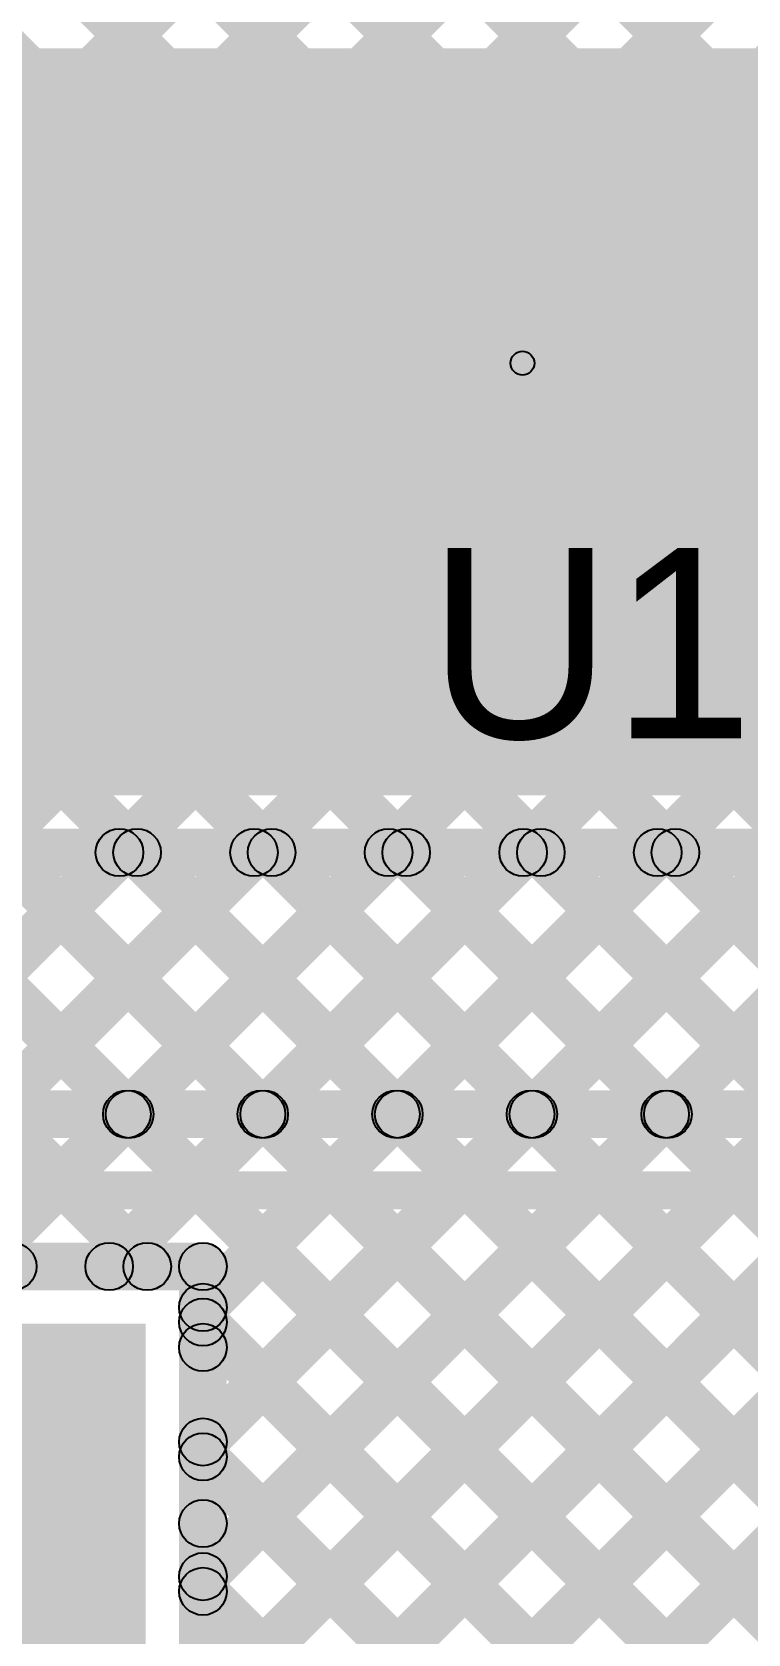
# Model space of a CAD drawing. Header units: millimetres. Extents: x -0.08 to 5.25, y -0.08 to 2.73.
# Drawn here: x 1.3258 to 1.4762, y 0.7308 to 1.0674 of the extents above; entities that cross this region are included whole.
import ezdxf

# ---------------------------------------------------------------- set-up
doc = ezdxf.new("R2010")
doc.units = ezdxf.units.MM
doc.header["$MEASUREMENT"] = 0
for name, color, linetype in [('BottomLayer', 5, 'Continuous'), ('TopLayer', 1, 'Continuous'), ('TopOverlay', 2, 'Continuous'), ('TopPaste', 8, 'Continuous'), ('TopSolder', 216, 'Continuous')]:
    doc.layers.add(name, color=color, linetype=linetype)

# ---------------------------------------------------------------- blocks, each defined once
blk = doc.blocks.new('SPX3940AM3_L_3_3_TR_47')
at = {"layer": 'TopLayer'}
for points in [[(-0.06299, 0.14961), (0.06299, 0.14961), (0.06299, 0.07087), (-0.06299, 0.07087)], [(-0.11417, -0.07087), (-0.06693, -0.07087), (-0.06693, -0.14961), (-0.11417, -0.14961)], [(-0.02362, -0.07087), (0.02362, -0.07087), (0.02362, -0.14961), (-0.02362, -0.14961)], [(0.06693, -0.07087), (0.11417, -0.07087), (0.11417, -0.14961), (0.06693, -0.14961)]]:
    blk.add_hatch(color=1, dxfattribs=at).paths.add_polyline_path(points)
at = {"layer": 'TopOverlay'}
h = blk.add_hatch(color=2, dxfattribs=at)
edge = h.paths.add_edge_path()
edge.add_arc((-0.119, 0.06296), 0.0025, 0, 360)
h = blk.add_hatch(color=2, dxfattribs=at)
edge = h.paths.add_edge_path()
edge.add_arc((-0.119, 0.06296), 0.0025, 0, 360)
for points in [[(-0.07, 0.06546), (-0.07, 0.06046), (-0.119, 0.06046), (-0.119, 0.06546)], [(0.12216, 0.06563), (0.12216, 0.06063), (0.069, 0.06063), (0.069, 0.06563)], [(-0.1215, 0.06296), (-0.1165, 0.06296), (-0.1165, -0.06089), (-0.1215, -0.06089)], [(0.11966, 0.06313), (0.12466, 0.06313), (0.12466, -0.05899), (0.11966, -0.05899)]]:
    blk.add_hatch(color=2, dxfattribs=at).paths.add_polyline_path(points)
h = blk.add_hatch(color=2, dxfattribs=at)
edge = h.paths.add_edge_path()
edge.add_arc((-0.07, 0.06296), 0.0025, 0, 360)
h = blk.add_hatch(color=2, dxfattribs=at)
edge = h.paths.add_edge_path()
edge.add_arc((0.069, 0.06313), 0.0025, 0, 360)
h = blk.add_hatch(color=2, dxfattribs=at)
edge = h.paths.add_edge_path()
edge.add_arc((0.12216, 0.06313), 0.0025, 0, 360)
h = blk.add_hatch(color=2, dxfattribs=at)
edge = h.paths.add_edge_path()
edge.add_arc((0.12216, 0.06313), 0.0025, 0, 360)
h = blk.add_hatch(color=2, dxfattribs=at)
edge = h.paths.add_edge_path()
edge.add_arc((0.12216, -0.05899), 0.0025, 0, 360)
h = blk.add_hatch(color=2, dxfattribs=at)
edge = h.paths.add_edge_path()
edge.add_arc((-0.119, -0.06089), 0.0025, 0, 360)
h = blk.add_hatch(color=2, dxfattribs=at)
edge = h.paths.add_edge_path()
edge.add_arc((-0.12612, -0.147), 0.0025, 0, 360)
h = blk.add_hatch(color=2, dxfattribs=at)
edge = h.paths.add_edge_path()
edge.add_arc((-0.11788, -0.147), 0.0025, 0, 360)
at = {"layer": 'TopPaste'}
for points in [[(-0.06299, 0.14961), (0.06299, 0.14961), (0.06299, 0.07087), (-0.06299, 0.07087)], [(-0.11417, -0.07087), (-0.06693, -0.07087), (-0.06693, -0.14961), (-0.11417, -0.14961)], [(-0.02362, -0.07087), (0.02362, -0.07087), (0.02362, -0.14961), (-0.02362, -0.14961)], [(0.06693, -0.07087), (0.11417, -0.07087), (0.11417, -0.14961), (0.06693, -0.14961)]]:
    blk.add_hatch(color=8, dxfattribs=at).paths.add_polyline_path(points)
at = {"layer": 'TopSolder'}
for points in [[(-0.06699, 0.15361), (0.06699, 0.15361), (0.06699, 0.06687), (-0.06699, 0.06687)], [(-0.11817, -0.06687), (-0.06293, -0.06687), (-0.06293, -0.15361), (-0.11817, -0.15361)], [(-0.02762, -0.06687), (0.02762, -0.06687), (0.02762, -0.15361), (-0.02762, -0.15361)], [(0.06293, -0.06687), (0.11817, -0.06687), (0.11817, -0.15361), (0.06293, -0.15361)]]:
    blk.add_hatch(color=216, dxfattribs=at).paths.add_polyline_path(points)
at = {"layer": 'TopOverlay', "const_width": 0.005}
blk.add_lwpolyline([(-0.11788, -0.147, 1), (-0.12612, -0.147, 1)], format="xyb", close=True, dxfattribs=at)
at = {"layer": 'TopOverlay'}
for centre in [(-0.119, 0.06296), (-0.119, 0.06296), (-0.07, 0.06296), (0.069, 0.06313), (0.12216, 0.06313), (0.12216, 0.06313), (0.12216, -0.05899), (-0.119, -0.06089), (-0.12612, -0.147), (-0.11788, -0.147)]:
    blk.add_circle(centre, 0.0025, dxfattribs=at)

msp = doc.modelspace()

# ---------------------------------------------------------------- hatches: boundary and pattern name
at = {"layer": 'BottomLayer'}
for points in [[(1.08305, 0.79655), (1.07598, 0.80362), (1.75746, 1.4851), (1.76454, 1.47803)], [(1.08305, 0.79655), (1.07598, 0.80362), (1.75746, 1.4851), (1.76454, 1.47803)], [(1.15125, 0.83646), (1.14418, 0.84354), (1.75746, 1.45682), (1.76454, 1.44975)], [(1.15125, 0.83646), (1.14418, 0.84354), (1.75746, 1.45682), (1.76454, 1.44975)], [(1.17954, 0.83646), (1.17246, 0.84354), (1.75746, 1.42854), (1.76454, 1.42146)], [(1.17954, 0.83646), (1.17246, 0.84354), (1.75746, 1.42854), (1.76454, 1.42146)], [(1.20782, 0.83646), (1.20075, 0.84354), (1.75746, 1.40025), (1.76454, 1.39318)], [(1.20782, 0.83646), (1.20075, 0.84354), (1.75746, 1.40025), (1.76454, 1.39318)], [(1.2361, 0.83646), (1.22903, 0.84354), (1.75746, 1.37197), (1.76454, 1.3649)], [(1.2361, 0.83646), (1.22903, 0.84354), (1.75746, 1.37197), (1.76454, 1.3649)], [(1.26439, 0.83646), (1.25732, 0.84354), (1.75746, 1.34368), (1.76454, 1.33661)], [(1.26439, 0.83646), (1.25732, 0.84354), (1.75746, 1.34368), (1.76454, 1.33661)], [(1.29267, 0.83646), (1.2856, 0.84354), (1.75746, 1.3154), (1.76454, 1.30833)], [(1.29267, 0.83646), (1.2856, 0.84354), (1.75746, 1.3154), (1.76454, 1.30833)], [(1.32096, 0.83646), (1.31389, 0.84354), (1.75746, 1.28711), (1.76454, 1.28004)], [(1.32096, 0.83646), (1.31389, 0.84354), (1.75746, 1.28711), (1.76454, 1.28004)], [(1.34924, 0.83646), (1.34217, 0.84354), (1.75746, 1.25883), (1.76454, 1.25176)], [(1.34924, 0.83646), (1.34217, 0.84354), (1.75746, 1.25883), (1.76454, 1.25176)], [(1.16702, 1.23846), (1.17409, 1.24554), (1.57609, 0.84354), (1.56902, 0.83646)], [(1.16702, 1.23846), (1.17409, 1.24554), (1.57609, 0.84354), (1.56902, 0.83646)], [(1.1953, 1.23846), (1.20237, 1.24554), (1.60437, 0.84354), (1.5973, 0.83646)], [(1.1953, 1.23846), (1.20237, 1.24554), (1.60437, 0.84354), (1.5973, 0.83646)], [(1.22358, 1.23846), (1.23066, 1.24554), (1.63266, 0.84354), (1.62558, 0.83646)], [(1.22359, 1.23846), (1.23066, 1.24554), (1.63266, 0.84354), (1.62559, 0.83646)], [(1.25187, 1.23846), (1.25894, 1.24554), (1.66094, 0.84354), (1.65387, 0.83646)], [(1.25187, 1.23846), (1.25894, 1.24554), (1.66094, 0.84354), (1.65387, 0.83646)], [(1.28015, 1.23846), (1.28722, 1.24554), (1.68922, 0.84354), (1.68215, 0.83646)], [(1.28015, 1.23846), (1.28722, 1.24554), (1.68922, 0.84354), (1.68215, 0.83646)], [(1.37753, 0.83646), (1.37045, 0.84354), (1.75746, 1.23055), (1.76454, 1.22347)], [(1.37753, 0.83646), (1.37046, 0.84354), (1.75746, 1.23054), (1.76454, 1.22347)], [(1.18001, 1.19718), (1.18708, 1.20425), (1.5478, 0.84354), (1.54073, 0.83646)], [(1.18001, 1.19718), (1.18708, 1.20425), (1.5478, 0.84354), (1.54073, 0.83646)], [(1.40581, 0.83646), (1.39874, 0.84354), (1.75746, 1.20226), (1.76454, 1.19519)], [(1.40581, 0.83646), (1.39874, 0.84354), (1.75746, 1.20226), (1.76454, 1.19519)], [(1.1669, 1.18201), (1.17397, 1.18908), (1.51952, 0.84354), (1.51245, 0.83646)], [(1.1669, 1.18201), (1.17397, 1.18908), (1.51952, 0.84354), (1.51245, 0.83646)], [(1.00174, 1.17746), (1.00881, 1.18454), (1.34981, 0.84354), (1.34274, 0.83646)], [(1.00174, 1.17746), (1.00881, 1.18454), (1.34981, 0.84354), (1.34274, 0.83646)], [(1.03003, 1.17746), (1.0371, 1.18454), (1.3781, 0.84354), (1.37103, 0.83646)], [(1.03003, 1.17746), (1.0371, 1.18454), (1.3781, 0.84354), (1.37103, 0.83646)], [(1.05831, 1.17746), (1.06538, 1.18454), (1.40638, 0.84354), (1.39931, 0.83646)], [(1.05831, 1.17746), (1.06538, 1.18454), (1.40638, 0.84354), (1.39931, 0.83646)], [(1.08659, 1.17746), (1.09367, 1.18454), (1.43467, 0.84354), (1.42759, 0.83646)], [(1.08659, 1.17746), (1.09367, 1.18454), (1.43467, 0.84354), (1.42759, 0.83646)], [(1.11488, 1.17746), (1.12195, 1.18454), (1.46295, 0.84354), (1.45588, 0.83646)], [(1.11488, 1.17746), (1.12195, 1.18454), (1.46295, 0.84354), (1.45588, 0.83646)], [(1.14316, 1.17746), (1.15023, 1.18454), (1.49123, 0.84354), (1.48416, 0.83646)], [(1.14316, 1.17746), (1.15023, 1.18454), (1.49123, 0.84354), (1.48416, 0.83646)], [(1.43409, 0.83646), (1.42702, 0.84354), (1.75746, 1.17398), (1.76454, 1.16691)], [(1.43409, 0.83646), (1.42702, 0.84354), (1.75746, 1.17398), (1.76454, 1.16691)], [(1.46238, 0.83646), (1.45531, 0.84354), (1.75746, 1.14569), (1.76454, 1.13862)], [(1.46238, 0.83646), (1.45531, 0.84354), (1.75746, 1.14569), (1.76454, 1.13862)], [(1.137, 0.835), (1.137, 0.845), (1.70837, 0.845), (1.70837, 0.835)], [(1.137, 0.835), (1.137, 0.845), (1.70837, 0.845), (1.70837, 0.835)], [(1.137, 0.82), (1.137, 0.828), (1.715, 0.828), (1.715, 0.82)]]:
    msp.add_hatch(color=5, dxfattribs=at).paths.add_polyline_path(points)
h = msp.add_hatch(color=5, dxfattribs=at)
edge = h.paths.add_edge_path()
edge.add_arc((1.34571, 0.84), 0.005, 0, 360)
h = msp.add_hatch(color=5, dxfattribs=at)
edge = h.paths.add_edge_path()
edge.add_arc((1.34571, 0.84), 0.005, 0, 360)
h = msp.add_hatch(color=5, dxfattribs=at)
edge = h.paths.add_edge_path()
edge.add_arc((1.34628, 0.84), 0.005, 0, 360)
h = msp.add_hatch(color=5, dxfattribs=at)
edge = h.paths.add_edge_path()
edge.add_arc((1.34628, 0.84), 0.005, 0, 360)
h = msp.add_hatch(color=5, dxfattribs=at)
edge = h.paths.add_edge_path()
edge.add_arc((1.37399, 0.84), 0.005, 0, 360)
h = msp.add_hatch(color=5, dxfattribs=at)
edge = h.paths.add_edge_path()
edge.add_arc((1.37399, 0.84), 0.005, 0, 360)
h = msp.add_hatch(color=5, dxfattribs=at)
edge = h.paths.add_edge_path()
edge.add_arc((1.37456, 0.84), 0.005, 0, 360)
h = msp.add_hatch(color=5, dxfattribs=at)
edge = h.paths.add_edge_path()
edge.add_arc((1.37456, 0.84), 0.005, 0, 360)
h = msp.add_hatch(color=5, dxfattribs=at)
edge = h.paths.add_edge_path()
edge.add_arc((1.40227, 0.84), 0.005, 0, 360)
h = msp.add_hatch(color=5, dxfattribs=at)
edge = h.paths.add_edge_path()
edge.add_arc((1.40227, 0.84), 0.005, 0, 360)
h = msp.add_hatch(color=5, dxfattribs=at)
edge = h.paths.add_edge_path()
edge.add_arc((1.40285, 0.84), 0.005, 0, 360)
h = msp.add_hatch(color=5, dxfattribs=at)
edge = h.paths.add_edge_path()
edge.add_arc((1.40285, 0.84), 0.005, 0, 360)
h = msp.add_hatch(color=5, dxfattribs=at)
edge = h.paths.add_edge_path()
edge.add_arc((1.43056, 0.84), 0.005, 0, 360)
h = msp.add_hatch(color=5, dxfattribs=at)
edge = h.paths.add_edge_path()
edge.add_arc((1.43056, 0.84), 0.005, 0, 360)
h = msp.add_hatch(color=5, dxfattribs=at)
edge = h.paths.add_edge_path()
edge.add_arc((1.43113, 0.84), 0.005, 0, 360)
h = msp.add_hatch(color=5, dxfattribs=at)
edge = h.paths.add_edge_path()
edge.add_arc((1.43113, 0.84), 0.005, 0, 360)
h = msp.add_hatch(color=5, dxfattribs=at)
edge = h.paths.add_edge_path()
edge.add_arc((1.45884, 0.84), 0.005, 0, 360)
h = msp.add_hatch(color=5, dxfattribs=at)
edge = h.paths.add_edge_path()
edge.add_arc((1.45884, 0.84), 0.005, 0, 360)
h = msp.add_hatch(color=5, dxfattribs=at)
edge = h.paths.add_edge_path()
edge.add_arc((1.45941, 0.84), 0.005, 0, 360)
h = msp.add_hatch(color=5, dxfattribs=at)
edge = h.paths.add_edge_path()
edge.add_arc((1.45941, 0.84), 0.005, 0, 360)
at = {"layer": 'TopLayer'}
for points in [[(1.132, 0.907), (1.882, 0.907), (1.882, 1.064), (1.132, 1.064)], [(1.12, 0.89), (1.12, 0.9), (1.894, 0.9), (1.894, 0.89)], [(1.12, 0.89), (1.12, 0.9), (1.894, 0.9), (1.894, 0.89)], [(1.26067, 0.80446), (1.2536, 0.81154), (1.3406, 0.89854), (1.34767, 0.89146)], [(1.26067, 0.80446), (1.2536, 0.81154), (1.3406, 0.89854), (1.34767, 0.89146)], [(1.25946, 0.89146), (1.26653, 0.89854), (1.35353, 0.81154), (1.34646, 0.80446)], [(1.25946, 0.89146), (1.26653, 0.89854), (1.35353, 0.81154), (1.34646, 0.80446)], [(1.28896, 0.80446), (1.28189, 0.81154), (1.36889, 0.89854), (1.37596, 0.89146)], [(1.28896, 0.80446), (1.28189, 0.81154), (1.36889, 0.89854), (1.37596, 0.89146)], [(1.28774, 0.89146), (1.29481, 0.89854), (2.00381, 0.18954), (1.99674, 0.18246)], [(1.28774, 0.89146), (1.29481, 0.89854), (2.00581, 0.18754), (1.99874, 0.18046)], [(1.31724, 0.80446), (1.31017, 0.81154), (1.39717, 0.89854), (1.40424, 0.89146)], [(1.31724, 0.80446), (1.31017, 0.81154), (1.39717, 0.89854), (1.40424, 0.89146)], [(1.31603, 0.89146), (1.3231, 0.89854), (2.0321, 0.18954), (2.02503, 0.18246)], [(1.31603, 0.89146), (1.3231, 0.89854), (2.0341, 0.18754), (2.02703, 0.18046)], [(1.34553, 0.80446), (1.33845, 0.81154), (1.42545, 0.89854), (1.43253, 0.89146)], [(1.34553, 0.80446), (1.33846, 0.81154), (1.42546, 0.89854), (1.43253, 0.89146)], [(1.34431, 0.89146), (1.35138, 0.89854), (2.06038, 0.18954), (2.05331, 0.18246)], [(1.34431, 0.89146), (1.35138, 0.89854), (2.06238, 0.18754), (2.05531, 0.18046)], [(1.36522, 0.65446), (1.35815, 0.66153), (1.59516, 0.89854), (1.60223, 0.89146)], [(1.36522, 0.62617), (1.35815, 0.63324), (1.62345, 0.89854), (1.63052, 0.89146)], [(1.36522, 0.68274), (1.35815, 0.68981), (1.56688, 0.89854), (1.57395, 0.89146)], [(1.36522, 0.76759), (1.35815, 0.77466), (1.48202, 0.89854), (1.48909, 0.89146)], [(1.36522, 0.73931), (1.35815, 0.74638), (1.51031, 0.89854), (1.51738, 0.89146)], [(1.36522, 0.79588), (1.35815, 0.80295), (1.45374, 0.89854), (1.46081, 0.89146)], [(1.36522, 0.71102), (1.35815, 0.7181), (1.53859, 0.89854), (1.54566, 0.89146)], [(1.36522, 0.71102), (1.35815, 0.7181), (1.53859, 0.89854), (1.54566, 0.89146)], [(1.36522, 0.68274), (1.35815, 0.68981), (1.56688, 0.89854), (1.57395, 0.89146)], [(1.36522, 0.79588), (1.35815, 0.80295), (1.45374, 0.89854), (1.46081, 0.89146)], [(1.36522, 0.76759), (1.35815, 0.77466), (1.48202, 0.89854), (1.48909, 0.89146)], [(1.36522, 0.65446), (1.35815, 0.66153), (1.59516, 0.89854), (1.60223, 0.89146)], [(1.36522, 0.62617), (1.35815, 0.63324), (1.62344, 0.89854), (1.63052, 0.89146)], [(1.36522, 0.73931), (1.35815, 0.74638), (1.51031, 0.89854), (1.51738, 0.89146)], [(1.36522, 0.71102), (1.35815, 0.7181), (1.53859, 0.89854), (1.54566, 0.89146)], [(1.37259, 0.89146), (1.37967, 0.89854), (2.08867, 0.18954), (2.08159, 0.18246)], [(1.37259, 0.89146), (1.37967, 0.89854), (2.09067, 0.18754), (2.08359, 0.18046)], [(1.40088, 0.89146), (1.40795, 0.89854), (2.11695, 0.18954), (2.10988, 0.18246)], [(1.40088, 0.89146), (1.40795, 0.89854), (2.11895, 0.18754), (2.11188, 0.18046)], [(1.42916, 0.89146), (1.43623, 0.89854), (2.14523, 0.18954), (2.13816, 0.18246)], [(1.42916, 0.89146), (1.43623, 0.89854), (2.14723, 0.18754), (2.14016, 0.18046)], [(1.45745, 0.89146), (1.46452, 0.89854), (2.17352, 0.18954), (2.16645, 0.18246)], [(1.45745, 0.89146), (1.46452, 0.89854), (2.17552, 0.18754), (2.16845, 0.18046)], [(1.17151, 0.803), (1.17151, 0.813), (1.36169, 0.813), (1.36169, 0.803)], [(1.17151, 0.803), (1.17151, 0.813), (1.36169, 0.813), (1.36169, 0.803)], [(1.36669, 0.791), (1.35669, 0.791), (1.35669, 0.808), (1.36669, 0.808)], [(1.36669, 0.791), (1.35669, 0.791), (1.35669, 0.808), (1.36669, 0.808)], [(1.35815, 0.79277), (1.36522, 0.79984), (1.97553, 0.18954), (1.96846, 0.18246)], [(1.35815, 0.79277), (1.36522, 0.79984), (1.97753, 0.18754), (1.97046, 0.18046)], [(1.10401, 0.766), (1.34969, 0.766), (1.34969, 0.796), (1.10401, 0.796)], [(1.36669, 0.754), (1.35669, 0.754), (1.35669, 0.791), (1.36669, 0.791)], [(1.36669, 0.754), (1.35669, 0.754), (1.35669, 0.791), (1.36669, 0.791)], [(1.36669, 0.754), (1.35669, 0.754), (1.35669, 0.791), (1.36669, 0.791)], [(1.36669, 0.754), (1.35669, 0.754), (1.35669, 0.791), (1.36669, 0.791)], [(1.309, 0.092), (1.34969, 0.092), (1.34969, 0.779), (1.309, 0.779)], [(1.35815, 0.76449), (1.36522, 0.77156), (1.94724, 0.18954), (1.94017, 0.18246)], [(1.35815, 0.76449), (1.36522, 0.77156), (1.94924, 0.18754), (1.94217, 0.18046)], [(1.36669, 0.186), (1.35669, 0.186), (1.35669, 0.754), (1.36669, 0.754)], [(1.36669, 0.184), (1.35669, 0.184), (1.35669, 0.754), (1.36669, 0.754)], [(1.35815, 0.7362), (1.36522, 0.74327), (1.91896, 0.18954), (1.91189, 0.18246)], [(1.35815, 0.7362), (1.36522, 0.74327), (1.92096, 0.18754), (1.91389, 0.18046)]]:
    msp.add_hatch(color=1, dxfattribs=at).paths.add_polyline_path(points)
h = msp.add_hatch(color=1, dxfattribs=at)
edge = h.paths.add_edge_path()
edge.add_arc((1.34414, 0.895), 0.005, 0, 360)
h = msp.add_hatch(color=1, dxfattribs=at)
edge = h.paths.add_edge_path()
edge.add_arc((1.34414, 0.895), 0.005, 0, 360)
h = msp.add_hatch(color=1, dxfattribs=at)
edge = h.paths.add_edge_path()
edge.add_arc((1.34785, 0.895), 0.005, 0, 360)
h = msp.add_hatch(color=1, dxfattribs=at)
edge = h.paths.add_edge_path()
edge.add_arc((1.34785, 0.895), 0.005, 0, 360)
h = msp.add_hatch(color=1, dxfattribs=at)
edge = h.paths.add_edge_path()
edge.add_arc((1.37242, 0.895), 0.005, 0, 360)
h = msp.add_hatch(color=1, dxfattribs=at)
edge = h.paths.add_edge_path()
edge.add_arc((1.37242, 0.895), 0.005, 0, 360)
h = msp.add_hatch(color=1, dxfattribs=at)
edge = h.paths.add_edge_path()
edge.add_arc((1.37613, 0.895), 0.005, 0, 360)
h = msp.add_hatch(color=1, dxfattribs=at)
edge = h.paths.add_edge_path()
edge.add_arc((1.37613, 0.895), 0.005, 0, 360)
h = msp.add_hatch(color=1, dxfattribs=at)
edge = h.paths.add_edge_path()
edge.add_arc((1.40071, 0.895), 0.005, 0, 360)
h = msp.add_hatch(color=1, dxfattribs=at)
edge = h.paths.add_edge_path()
edge.add_arc((1.40071, 0.895), 0.005, 0, 360)
h = msp.add_hatch(color=1, dxfattribs=at)
edge = h.paths.add_edge_path()
edge.add_arc((1.40441, 0.895), 0.005, 0, 360)
h = msp.add_hatch(color=1, dxfattribs=at)
edge = h.paths.add_edge_path()
edge.add_arc((1.40441, 0.895), 0.005, 0, 360)
h = msp.add_hatch(color=1, dxfattribs=at)
edge = h.paths.add_edge_path()
edge.add_arc((1.42899, 0.895), 0.005, 0, 360)
h = msp.add_hatch(color=1, dxfattribs=at)
edge = h.paths.add_edge_path()
edge.add_arc((1.42899, 0.895), 0.005, 0, 360)
h = msp.add_hatch(color=1, dxfattribs=at)
edge = h.paths.add_edge_path()
edge.add_arc((1.4327, 0.895), 0.005, 0, 360)
h = msp.add_hatch(color=1, dxfattribs=at)
edge = h.paths.add_edge_path()
edge.add_arc((1.4327, 0.895), 0.005, 0, 360)
h = msp.add_hatch(color=1, dxfattribs=at)
edge = h.paths.add_edge_path()
edge.add_arc((1.45727, 0.895), 0.005, 0, 360)
h = msp.add_hatch(color=1, dxfattribs=at)
edge = h.paths.add_edge_path()
edge.add_arc((1.45727, 0.895), 0.005, 0, 360)
h = msp.add_hatch(color=1, dxfattribs=at)
edge = h.paths.add_edge_path()
edge.add_arc((1.46098, 0.895), 0.005, 0, 360)
h = msp.add_hatch(color=1, dxfattribs=at)
edge = h.paths.add_edge_path()
edge.add_arc((1.46098, 0.895), 0.005, 0, 360)
h = msp.add_hatch(color=1, dxfattribs=at)
edge = h.paths.add_edge_path()
edge.add_arc((1.32171, 0.808), 0.005, 0, 360)
h = msp.add_hatch(color=1, dxfattribs=at)
edge = h.paths.add_edge_path()
edge.add_arc((1.32171, 0.808), 0.005, 0, 360)
h = msp.add_hatch(color=1, dxfattribs=at)
edge = h.paths.add_edge_path()
edge.add_arc((1.34199, 0.808), 0.005, 0, 360)
h = msp.add_hatch(color=1, dxfattribs=at)
edge = h.paths.add_edge_path()
edge.add_arc((1.34199, 0.808), 0.005, 0, 360)
h = msp.add_hatch(color=1, dxfattribs=at)
edge = h.paths.add_edge_path()
edge.add_arc((1.34999, 0.808), 0.005, 0, 360)
h = msp.add_hatch(color=1, dxfattribs=at)
edge = h.paths.add_edge_path()
edge.add_arc((1.34999, 0.808), 0.005, 0, 360)
h = msp.add_hatch(color=1, dxfattribs=at)
edge = h.paths.add_edge_path()
edge.add_arc((1.36169, 0.808), 0.005, 0, 360)
h = msp.add_hatch(color=1, dxfattribs=at)
edge = h.paths.add_edge_path()
edge.add_arc((1.36169, 0.808), 0.005, 0, 360)
h = msp.add_hatch(color=1, dxfattribs=at)
edge = h.paths.add_edge_path()
edge.add_arc((1.36169, 0.808), 0.005, 0, 360)
h = msp.add_hatch(color=1, dxfattribs=at)
edge = h.paths.add_edge_path()
edge.add_arc((1.36169, 0.808), 0.005, 0, 360)
h = msp.add_hatch(color=1, dxfattribs=at)
edge = h.paths.add_edge_path()
edge.add_arc((1.36169, 0.79941), 0.005, 0, 360)
h = msp.add_hatch(color=1, dxfattribs=at)
edge = h.paths.add_edge_path()
edge.add_arc((1.36169, 0.79941), 0.005, 0, 360)
h = msp.add_hatch(color=1, dxfattribs=at)
edge = h.paths.add_edge_path()
edge.add_arc((1.36169, 0.79631), 0.005, 0, 360)
h = msp.add_hatch(color=1, dxfattribs=at)
edge = h.paths.add_edge_path()
edge.add_arc((1.36169, 0.79631), 0.005, 0, 360)
h = msp.add_hatch(color=1, dxfattribs=at)
edge = h.paths.add_edge_path()
edge.add_arc((1.36169, 0.791), 0.005, 0, 360)
h = msp.add_hatch(color=1, dxfattribs=at)
edge = h.paths.add_edge_path()
edge.add_arc((1.36169, 0.791), 0.005, 0, 360)
h = msp.add_hatch(color=1, dxfattribs=at)
edge = h.paths.add_edge_path()
edge.add_arc((1.36169, 0.791), 0.005, 0, 360)
h = msp.add_hatch(color=1, dxfattribs=at)
edge = h.paths.add_edge_path()
edge.add_arc((1.36169, 0.791), 0.005, 0, 360)
h = msp.add_hatch(color=1, dxfattribs=at)
edge = h.paths.add_edge_path()
edge.add_arc((1.36169, 0.791), 0.005, 0, 360)
h = msp.add_hatch(color=1, dxfattribs=at)
edge = h.paths.add_edge_path()
edge.add_arc((1.36169, 0.791), 0.005, 0, 360)
h = msp.add_hatch(color=1, dxfattribs=at)
edge = h.paths.add_edge_path()
edge.add_arc((1.36169, 0.77113), 0.005, 0, 360)
h = msp.add_hatch(color=1, dxfattribs=at)
edge = h.paths.add_edge_path()
edge.add_arc((1.36169, 0.77113), 0.005, 0, 360)
h = msp.add_hatch(color=1, dxfattribs=at)
edge = h.paths.add_edge_path()
edge.add_arc((1.36169, 0.76802), 0.005, 0, 360)
h = msp.add_hatch(color=1, dxfattribs=at)
edge = h.paths.add_edge_path()
edge.add_arc((1.36169, 0.76802), 0.005, 0, 360)
h = msp.add_hatch(color=1, dxfattribs=at)
edge = h.paths.add_edge_path()
edge.add_arc((1.36169, 0.754), 0.005, 0, 360)
h = msp.add_hatch(color=1, dxfattribs=at)
edge = h.paths.add_edge_path()
edge.add_arc((1.36169, 0.754), 0.005, 0, 360)
h = msp.add_hatch(color=1, dxfattribs=at)
edge = h.paths.add_edge_path()
edge.add_arc((1.36169, 0.754), 0.005, 0, 360)
h = msp.add_hatch(color=1, dxfattribs=at)
edge = h.paths.add_edge_path()
edge.add_arc((1.36169, 0.754), 0.005, 0, 360)
h = msp.add_hatch(color=1, dxfattribs=at)
edge = h.paths.add_edge_path()
edge.add_arc((1.36169, 0.754), 0.005, 0, 360)
h = msp.add_hatch(color=1, dxfattribs=at)
edge = h.paths.add_edge_path()
edge.add_arc((1.36169, 0.754), 0.005, 0, 360)
h = msp.add_hatch(color=1, dxfattribs=at)
edge = h.paths.add_edge_path()
edge.add_arc((1.36169, 0.74284), 0.005, 0, 360)
h = msp.add_hatch(color=1, dxfattribs=at)
edge = h.paths.add_edge_path()
edge.add_arc((1.36169, 0.74284), 0.005, 0, 360)
h = msp.add_hatch(color=1, dxfattribs=at)
edge = h.paths.add_edge_path()
edge.add_arc((1.36169, 0.73974), 0.005, 0, 360)
h = msp.add_hatch(color=1, dxfattribs=at)
edge = h.paths.add_edge_path()
edge.add_arc((1.36169, 0.73974), 0.005, 0, 360)

# ---------------------------------------------------------------- linework, layer by layer
at = {"layer": 'BottomLayer'}
for centre in [(1.34571, 0.84), (1.34571, 0.84), (1.34628, 0.84), (1.34628, 0.84), (1.37399, 0.84), (1.37399, 0.84), (1.37456, 0.84), (1.37456, 0.84), (1.40227, 0.84), (1.40227, 0.84), (1.40285, 0.84), (1.40285, 0.84), (1.43056, 0.84), (1.43056, 0.84), (1.43113, 0.84), (1.43113, 0.84), (1.45884, 0.84), (1.45884, 0.84), (1.45941, 0.84), (1.45941, 0.84)]:
    msp.add_circle(centre, 0.005, dxfattribs=at)
at = {"layer": 'TopLayer'}
for centre in [(1.34414, 0.895), (1.34414, 0.895), (1.34785, 0.895), (1.34785, 0.895), (1.37242, 0.895), (1.37242, 0.895), (1.37613, 0.895), (1.37613, 0.895), (1.40071, 0.895), (1.40071, 0.895), (1.40441, 0.895), (1.40441, 0.895), (1.42899, 0.895), (1.42899, 0.895), (1.4327, 0.895), (1.4327, 0.895), (1.45727, 0.895), (1.45727, 0.895), (1.46098, 0.895), (1.46098, 0.895), (1.32171, 0.808), (1.32171, 0.808), (1.34199, 0.808), (1.34199, 0.808), (1.34999, 0.808), (1.34999, 0.808), (1.36169, 0.808), (1.36169, 0.808), (1.36169, 0.808), (1.36169, 0.808), (1.36169, 0.79941), (1.36169, 0.79941), (1.36169, 0.79631), (1.36169, 0.79631), (1.36169, 0.791), (1.36169, 0.791), (1.36169, 0.791), (1.36169, 0.791), (1.36169, 0.791), (1.36169, 0.791), (1.36169, 0.77113), (1.36169, 0.77113), (1.36169, 0.76802), (1.36169, 0.76802), (1.36169, 0.754), (1.36169, 0.754), (1.36169, 0.754), (1.36169, 0.754), (1.36169, 0.754), (1.36169, 0.754), (1.36169, 0.74284), (1.36169, 0.74284), (1.36169, 0.73974), (1.36169, 0.73974)]:
    msp.add_circle(centre, 0.005, dxfattribs=at)

# ---------------------------------------------------------------- block references
at = {"rotation": 180}
msp.add_blockref('SPX3940AM3_L_3_3_TR_47', (1.551, 1.06096), dxfattribs=at)

# ---------------------------------------------------------------- texts
at = {"layer": 'TopOverlay'}
msp.add_text('U1', height=0.04, dxfattribs=at).set_placement((1.409, 0.919))

doc.saveas('drawing.dxf')
